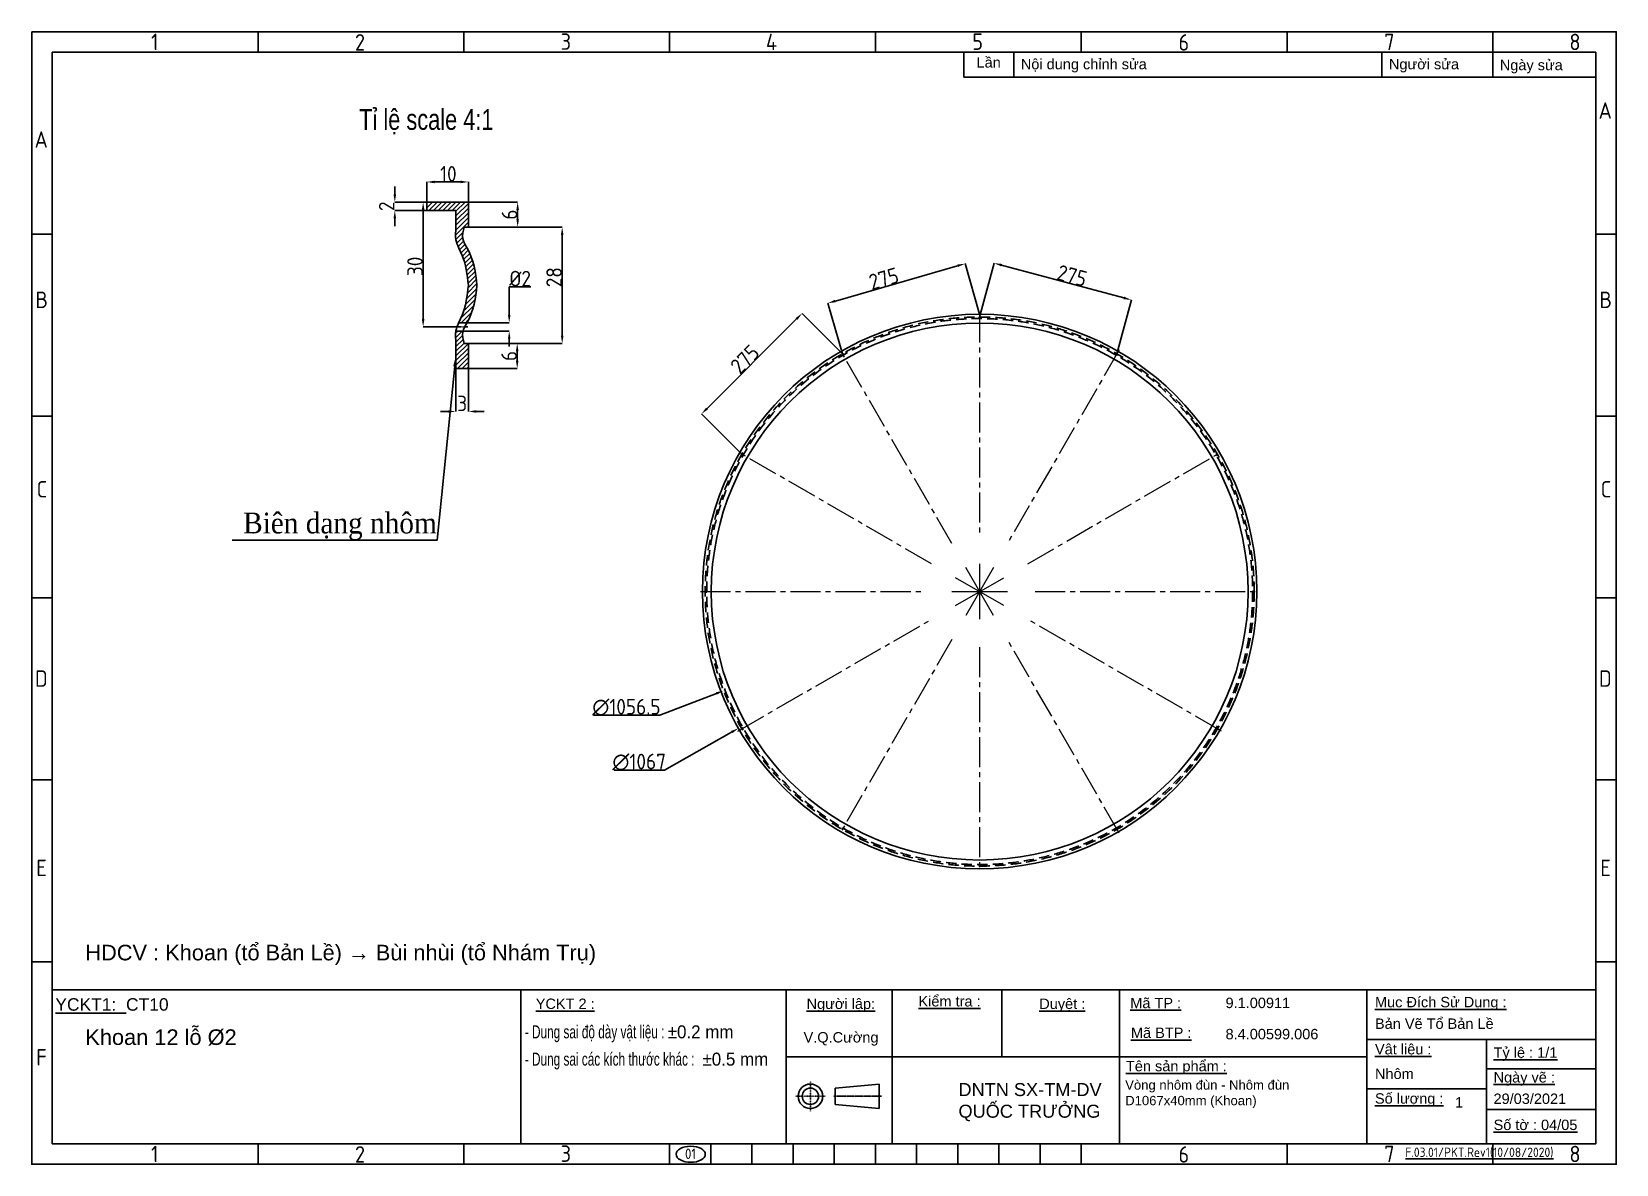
# Model space of a CAD drawing. Header units: millimetres. Extents: x -127318 to -46279, y 54276 to 57025.
# Drawn here: x -62929 to -59880, y 54338 to 56517 of the extents above; entities that cross this region are included whole.
import ezdxf
from ezdxf import colors
from ezdxf.entities.mleader import LeaderData, LeaderLine
from ezdxf.math import Vec2, Vec3

# ---------------------------------------------------------------- set-up
doc = ezdxf.new("R2010")
doc.units = ezdxf.units.MM
doc.header["$PDMODE"] = 2
for name, pattern in [('CENTER', [2, 1.25, -0.25, 0.25, -0.25]), ('CENTER2', [1.125, 0.75, -0.125, 0.125, -0.125]), ('CENTERX2', [4, 2.5, -0.5, 0.5, -0.5]), ('CONTPVMNIL', [0]), ('DASHEDX2', [1.5, 1, -0.5])]:
    doc.linetypes.add(name, pattern=pattern)
doc.layers.get('0').update_dxf_attribs({"linetype": 'CONTPVMNIL'})
doc.layers.get('DEFPOINTS').update_dxf_attribs({"color": 6})
doc.layers.add('0 CENTER', color=1, linetype='CENTERX2', lineweight=9)
for name, color, linetype in [('CENTER', 1, 'CENTERX2'), ('FRAME050', 6, 'Continuous'), ('hatch', 4, 'DASHEDX2'), ('MAIN', 7, 'Continuous')]:
    doc.layers.add(name, color=color, linetype=linetype)
doc.styles.add('ISOCP', font='isocp')
doc.styles.add('SLDTEXTSTYLE1', font='timesi.ttf', dxfattribs={"width": 0.933})
doc.styles.add('SLDTEXTSTYLE3', font='TXT', dxfattribs={"width": 0.65, "bigfont": 'bigfont'})
doc.styles.get("Standard").update_dxf_attribs({"font": 'isocp.shx'})
doc.styles.add('style1', font='arial.ttf', dxfattribs={"width": 0.75})
doc.dimstyles.new('Dim20$0', dxfattribs={"dimtxt": 20, "dimasz": 10, "dimexe": 0, "dimexo": 0, "dimgap": 0.6, "dimtad": 1, "dimtoh": 1, "dimdsep": 46, "dimtxsty": 'ISOCP', "dimcen": 0, "dimclrd": 3, "dimclre": 3, "dimclrt": 7, "dimadec": 3, "dimazin": 2, "dimtp": 0.05, "dimtm": 0.05, "dimtfac": 0.7, "dimtofl": 0, "dimtmove": 0, "dimatfit": 3, "dimfxl": 1, "dimtolj": 1, "dimarcsym": 0})
doc.dimstyles.new('Dim20$3', dxfattribs={"dimtxt": 20, "dimasz": 10, "dimexe": 0, "dimexo": 0, "dimgap": 0.6, "dimtad": 1, "dimtoh": 1, "dimdsep": 46, "dimtxsty": 'ISOCP', "dimcen": 0, "dimclrd": 3, "dimclre": 3, "dimclrt": 7, "dimadec": 3, "dimazin": 2, "dimtp": 0.05, "dimtm": 0.05, "dimtfac": 0.7, "dimtofl": 0, "dimtmove": 0, "dimatfit": 3, "dimfxl": 1, "dimtolj": 1, "dimarcsym": 0})

# ---------------------------------------------------------------- blocks, each defined once
blk = doc.blocks.new('ẢERHAEEH')
at = {"layer": 'FRAME050'}
for p, q in [((-261.36, 213.96), (-261.36, 217.92)), ((-221.76, 213.96), (-221.76, 217.92)), ((-182.16, 213.96), (-182.16, 217.92)), ((-142.56, 213.96), (-142.56, 217.92)), ((-102.96, 213.96), (-102.96, 217.92)), ((-63.36, 213.96), (-63.36, 217.92)), ((-23.76, 213.96), (-23.76, 217.92)), ((-300.96, 178.96), (-304.92, 178.96)), ((0, 178.96), (-3.96, 178.96)), ((-300.96, 143.96), (-304.92, 143.96)), ((0, 143.96), (-3.96, 143.96)), ((-304.92, 108.96), (-300.96, 108.96)), ((-3.96, 108.96), (0, 108.96)), ((-300.96, 73.96), (-304.92, 73.96)), ((0, 73.96), (-3.96, 73.96)), ((-300.96, 38.96), (-304.92, 38.96)), ((0, 38.96), (-3.96, 38.96)), ((-261.36, 0), (-261.36, 3.96)), ((-221.76, 0), (-221.76, 3.96)), ((-182.16, 0), (-182.16, 3.96)), ((-174.24, 0), (-174.24, 3.96)), ((-166.32, 0), (-166.32, 3.96)), ((-158.4, 0), (-158.4, 3.96)), ((-150.48, 0), (-150.48, 3.96)), ((-142.56, 3.96), (-142.56, 0)), ((-134.64, 0), (-134.64, 3.96)), ((-126.72, 0), (-126.72, 3.96)), ((-118.8, 0), (-118.8, 3.96)), ((-110.88, 0), (-110.88, 3.96)), ((-102.96, 0), (-102.96, 3.96)), ((-63.36, 0), (-63.36, 3.96)), ((-23.76, 0), (-23.76, 3.96)), ((-182.16, 0), (-102.96, 0))]:
    blk.add_line(p, q, dxfattribs=at)
at = {"layer": 'MAIN', "color": 7, "linetype": 'Continuous'}
blk.add_lwpolyline([(-300.96, 213.96), (-3.96, 213.96), (-3.96, 3.96), (-300.96, 3.96)], close=True, dxfattribs=at)
at = {"layer": 'FRAME050', "style": 'ISOCP'}
for s, p in [('1', (-281.95, 214.36)), ('2', (-242.72, 214.28)), ('3', (-203.13, 214.42)), ('4', (-163.63, 214.36)), ('5', (-123.93, 214.42)), ('6', (-84.25, 214.28)), ('7', (-44.67, 214.36)), ('8', (-9.03, 214.36)), ('A', (-3.41, 201.17)), ('A', (-304.37, 195.59)), ('B', (-304.21, 164.74)), ('B', (-3.25, 164.74)), ('C', (-303.97, 128.3)), ('C', (-3.01, 128.3)), ('D', (-304.3, 91.87)), ('D', (-3.34, 91.87)), ('E', (-304.05, 55.44)), ('E', (-3.09, 55.44)), ('F', (-304.05, 19.01)), ('1', (-281.95, 0.4)), ('2', (-242.72, 0.32)), ('3', (-203.13, 0.46)), ('6', (-84.25, 0.32)), ('7', (-44.67, 0.4)), ('8', (-9.03, 0.4))]:
    blk.add_text(s, height=3.17, dxfattribs=at).set_placement(p)
blk = doc.blocks.new('*D455')
at = {"color": 3, "lineweight": -2, "ltscale": 30, "transparency": 16777216}
for p, q in [((-62088.8, 55917), (-61995, 55917)), ((-61995, 55902), (-61995, 55884)), ((-62088.8, 55869), (-61995, 55869))]:
    blk.add_line(p, q, dxfattribs=at)
at = {"color": 3, "ltscale": 30, "transparency": 16777216}
for points in [[(-61997.5, 55902), (-61992.5, 55902), (-61995, 55917)], [(-61997.5, 55884), (-61992.5, 55884), (-61995, 55869)]]:
    blk.add_solid(points, dxfattribs=at)
at = {"layer": 'DEFPOINTS', "color": 0, "ltscale": 30, "transparency": 16777216}
for p in [(-62088.8, 55917), (-62088.8, 55869), (-61995, 55869)]:
    blk.add_point(p, dxfattribs=at)
at = {"color": 7, "ltscale": 30, "transparency": 16777216, "insert": (-62010.6, 55893), "char_height": 30, "attachment_point": 5, "rotation": 90, "style": 'ISOCP'}
blk.add_mtext('\\A1;6', dxfattribs=at)
blk = doc.blocks.new('*D454')
at = {"color": 3, "lineweight": -2, "ltscale": 30, "transparency": 16777216}
for p, q in [((-62112.8, 55869), (-62112.8, 55786.2)), ((-62088.8, 55869), (-62088.8, 55786.2)), ((-62127.8, 55786.2), (-62142.8, 55786.2)), ((-62073.8, 55786.2), (-62058.8, 55786.2))]:
    blk.add_line(p, q, dxfattribs=at)
at = {"color": 3, "ltscale": 30, "transparency": 16777216}
for points in [[(-62127.8, 55788.7), (-62127.8, 55783.7), (-62112.8, 55786.2)], [(-62073.8, 55788.7), (-62073.8, 55783.7), (-62088.8, 55786.2)]]:
    blk.add_solid(points, dxfattribs=at)
at = {"layer": 'DEFPOINTS', "color": 0, "ltscale": 30, "transparency": 16777216}
for p in [(-62112.8, 55869), (-62088.8, 55869), (-62088.8, 55786.2)]:
    blk.add_point(p, dxfattribs=at)
at = {"color": 7, "ltscale": 30, "transparency": 16777216, "insert": (-62100.8, 55801.8), "char_height": 30, "attachment_point": 5, "style": 'ISOCP'}
blk.add_mtext('\\A1;3', dxfattribs=at)
blk = doc.blocks.new('*D456')
at = {"color": 3, "lineweight": -2, "ltscale": 30, "transparency": 16777216}
for p, q in [((-62088.8, 56189), (-61994.1, 56189)), ((-61994.1, 56174), (-61994.1, 56156)), ((-62088.8, 56141), (-61994.1, 56141))]:
    blk.add_line(p, q, dxfattribs=at)
at = {"color": 3, "ltscale": 30, "transparency": 16777216}
for points in [[(-61996.6, 56174), (-61991.6, 56174), (-61994.1, 56189)], [(-61996.6, 56156), (-61991.6, 56156), (-61994.1, 56141)]]:
    blk.add_solid(points, dxfattribs=at)
at = {"layer": 'DEFPOINTS', "color": 0, "ltscale": 30, "transparency": 16777216}
for p in [(-62088.8, 56189), (-62088.8, 56141), (-61994.1, 56141)]:
    blk.add_point(p, dxfattribs=at)
at = {"color": 7, "ltscale": 30, "transparency": 16777216, "insert": (-62009.7, 56165), "char_height": 30, "attachment_point": 5, "rotation": 90, "style": 'ISOCP'}
blk.add_mtext('\\A1;6', dxfattribs=at)
blk = doc.blocks.new('*D459')
at = {"color": 3, "lineweight": -2, "ltscale": 30, "transparency": 16777216}
for p, q in [((-61711.3, 55096.1), (-61582.3, 55169.3)), ((-61808.3, 55096.1), (-61711.3, 55096.1))]:
    blk.add_line(p, q, dxfattribs=at)
at = {"color": 3, "ltscale": 30, "transparency": 16777216}
blk.add_solid([(-61583.5, 55171.4), (-61581.1, 55167.1), (-61569.2, 55176.7)], dxfattribs=at)
at = {"layer": 'DEFPOINTS', "color": 0, "ltscale": 30, "transparency": 16777216}
for p in [(-60640.9, 55702.7), (-61569.2, 55176.7)]:
    blk.add_point(p, dxfattribs=at)
at = {"color": 7, "ltscale": 30, "transparency": 16777216, "insert": (-61760.3, 55111.7), "char_height": 30, "attachment_point": 5, "style": 'ISOCP'}
blk.add_mtext('\\A1;∅1067', dxfattribs=at)
blk = doc.blocks.new('*D461')
at = {"color": 3, "lineweight": -2, "ltscale": 30, "transparency": 16777216}
for p, q in [((-61105.1, 55967.9), (-61077.3, 56071.6)), ((-61062.8, 56067.7), (-60827.7, 56004.7)), ((-60841, 55897.2), (-60813.2, 56000.8))]:
    blk.add_line(p, q, dxfattribs=at)
at = {"color": 3, "ltscale": 30, "transparency": 16777216}
for points in [[(-61062.2, 56070.1), (-61063.5, 56065.3), (-61077.3, 56071.6)], [(-60827, 56007.1), (-60828.3, 56002.3), (-60813.2, 56000.8)]]:
    blk.add_solid(points, dxfattribs=at)
at = {"layer": 'DEFPOINTS', "color": 0, "ltscale": 30, "transparency": 16777216}
for p in [(-60813.2, 56000.8), (-61105.1, 55967.9), (-60841, 55897.2)]:
    blk.add_point(p, dxfattribs=at)
at = {"color": 7, "ltscale": 30, "transparency": 16777216, "insert": (-60927.3, 56047.5), "char_height": 30, "attachment_point": 5, "rotation": 345, "style": 'ISOCP'}
blk.add_mtext('\\A1;275', dxfattribs=at)
blk = doc.blocks.new('*D453')
at = {"color": 3, "lineweight": -2, "ltscale": 30, "transparency": 16777216}
for p, q in [((-61457.5, 55964.2), (-61629.6, 55792.1)), ((-61369.2, 55897.2), (-61446.9, 55974.8)), ((-61562.6, 55703.8), (-61640.2, 55781.5))]:
    blk.add_line(p, q, dxfattribs=at)
at = {"color": 3, "ltscale": 30, "transparency": 16777216}
for points in [[(-61459.2, 55966), (-61455.7, 55962.4), (-61446.9, 55974.8)], [(-61631.4, 55793.8), (-61627.8, 55790.3), (-61640.2, 55781.5)]]:
    blk.add_solid(points, dxfattribs=at)
at = {"layer": 'DEFPOINTS', "color": 0, "ltscale": 30, "transparency": 16777216}
for p in [(-61369.2, 55897.2), (-61640.2, 55781.5), (-61562.6, 55703.8)]:
    blk.add_point(p, dxfattribs=at)
at = {"color": 7, "ltscale": 30, "transparency": 16777216, "insert": (-61556.9, 55886.8), "char_height": 30, "attachment_point": 5, "rotation": 45, "style": 'ISOCP'}
blk.add_mtext('\\A1;275', dxfattribs=at)
blk = doc.blocks.new('*D452')
at = {"color": 3, "lineweight": -2, "ltscale": 30, "transparency": 16777216}
for p, q in [((-61147.5, 56066.5), (-61382.8, 55998.7)), ((-61105.1, 55973.2), (-61133.1, 56070.6)), ((-61369.2, 55897.2), (-61397.3, 55994.6))]:
    blk.add_line(p, q, dxfattribs=at)
at = {"color": 3, "ltscale": 30, "transparency": 16777216}
for points in [[(-61148.2, 56068.9), (-61146.9, 56064.1), (-61133.1, 56070.6)], [(-61383.5, 56001.1), (-61382.1, 55996.3), (-61397.3, 55994.6)]]:
    blk.add_solid(points, dxfattribs=at)
at = {"layer": 'DEFPOINTS', "color": 0, "ltscale": 30, "transparency": 16777216}
for p in [(-61397.3, 55994.6), (-61105.1, 55973.2), (-61369.2, 55897.2)]:
    blk.add_point(p, dxfattribs=at)
at = {"color": 7, "ltscale": 30, "transparency": 16777216, "insert": (-61289.6, 56041.8), "char_height": 30, "attachment_point": 5, "rotation": 16.0572, "style": 'ISOCP'}
blk.add_mtext('\\A1;275', dxfattribs=at)
blk = doc.blocks.new('*D457')
at = {"color": 3, "lineweight": -2, "ltscale": 30, "transparency": 16777216}
for p, q in [((-62168.8, 56189), (-62168.8, 56227.8)), ((-62153.8, 56227.8), (-62103.8, 56227.8)), ((-62088.8, 56189), (-62088.8, 56227.8))]:
    blk.add_line(p, q, dxfattribs=at)
at = {"color": 3, "ltscale": 30, "transparency": 16777216}
for points in [[(-62153.8, 56230.3), (-62153.8, 56225.3), (-62168.8, 56227.8)], [(-62103.8, 56230.3), (-62103.8, 56225.3), (-62088.8, 56227.8)]]:
    blk.add_solid(points, dxfattribs=at)
at = {"layer": 'DEFPOINTS', "color": 0, "ltscale": 30, "transparency": 16777216}
for p in [(-62088.8, 56227.8), (-62168.8, 56189), (-62088.8, 56189)]:
    blk.add_point(p, dxfattribs=at)
at = {"color": 7, "ltscale": 30, "transparency": 16777216, "insert": (-62127.5, 56243.4), "char_height": 30, "attachment_point": 5, "style": 'ISOCP'}
blk.add_mtext('\\A1;10', dxfattribs=at)
blk = doc.blocks.new('*D458')
at = {"color": 3, "lineweight": -2, "ltscale": 30, "transparency": 16777216}
for p, q in [((-62230.5, 56204), (-62230.5, 56219)), ((-62168.8, 56189), (-62230.5, 56189)), ((-62168.8, 56173), (-62230.5, 56173)), ((-62230.5, 56158), (-62230.5, 56143))]:
    blk.add_line(p, q, dxfattribs=at)
at = {"color": 3, "ltscale": 30, "transparency": 16777216}
for points in [[(-62233, 56204), (-62228, 56204), (-62230.5, 56189)], [(-62233, 56158), (-62228, 56158), (-62230.5, 56173)]]:
    blk.add_solid(points, dxfattribs=at)
at = {"layer": 'DEFPOINTS', "color": 0, "ltscale": 30, "transparency": 16777216}
for p in [(-62230.5, 56173), (-62168.8, 56189), (-62168.8, 56173)]:
    blk.add_point(p, dxfattribs=at)
at = {"color": 7, "ltscale": 30, "transparency": 16777216, "insert": (-62246.1, 56181), "char_height": 30, "attachment_point": 5, "rotation": 90, "style": 'ISOCP'}
blk.add_mtext('\\A1;2', dxfattribs=at)
blk = doc.blocks.new('*D467')
at = {"color": 3, "lineweight": -2, "ltscale": 30, "transparency": 16777216}
for p, q in [((-62010.3, 55972), (-62010.3, 56026.2)), ((-62010.3, 56026.2), (-61968.9, 56026.2)), ((-62091.5, 55957), (-62010.3, 55957)), ((-62099.1, 55941), (-62010.3, 55941)), ((-62010.3, 55926), (-62010.3, 55911))]:
    blk.add_line(p, q, dxfattribs=at)
at = {"color": 3, "ltscale": 30, "transparency": 16777216}
for points in [[(-62012.8, 55972), (-62007.8, 55972), (-62010.3, 55957)], [(-62012.8, 55926), (-62007.8, 55926), (-62010.3, 55941)]]:
    blk.add_solid(points, dxfattribs=at)
at = {"layer": 'DEFPOINTS', "color": 0, "ltscale": 30, "transparency": 16777216}
for p in [(-62091.5, 55957, 0), (-62099.1, 55941, 0), (-62010.3, 55941)]:
    blk.add_point(p, dxfattribs=at)
at = {"color": 7, "ltscale": 30, "transparency": 16777216, "insert": (-61989.3, 56041.8), "char_height": 30, "attachment_point": 5, "style": 'ISOCP'}
blk.add_mtext('\\A1;%%C2', dxfattribs=at)
blk = doc.blocks.new('*D468')
at = {"color": 3, "lineweight": -2, "ltscale": 30, "transparency": 16777216}
for p, q in [((-62088.8, 56141), (-61908.4, 56141)), ((-61908.4, 56126), (-61908.4, 55932)), ((-62088.8, 55917), (-61908.4, 55917))]:
    blk.add_line(p, q, dxfattribs=at)
at = {"color": 3, "ltscale": 30, "transparency": 16777216}
for points in [[(-61910.9, 56126), (-61905.9, 56126), (-61908.4, 56141)], [(-61910.9, 55932), (-61905.9, 55932), (-61908.4, 55917)]]:
    blk.add_solid(points, dxfattribs=at)
at = {"layer": 'DEFPOINTS', "color": 0, "ltscale": 30, "transparency": 16777216}
for p in [(-62088.8, 56141, 0), (-62088.8, 55917, 0), (-61908.4, 55917)]:
    blk.add_point(p, dxfattribs=at)
at = {"color": 7, "ltscale": 30, "transparency": 16777216, "insert": (-61924, 56044.5), "char_height": 30, "attachment_point": 5, "rotation": 90, "style": 'ISOCP'}
blk.add_mtext('\\A1;28', dxfattribs=at)
blk = doc.blocks.new('*D460')
at = {"color": 3, "lineweight": -2, "ltscale": 30, "transparency": 16777216}
for p, q in [((-61720.2, 55201.6), (-61611.7, 55243.6)), ((-61848.4, 55201.6), (-61720.2, 55201.6))]:
    blk.add_line(p, q, dxfattribs=at)
at = {"color": 3, "ltscale": 30, "transparency": 16777216}
blk.add_solid([(-61612.6, 55245.9), (-61610.8, 55241.3), (-61597.7, 55249)], dxfattribs=at)
at = {"layer": 'DEFPOINTS', "color": 0, "ltscale": 30, "transparency": 16777216}
for p in [(-60612.4, 55630.4), (-61597.7, 55249)]:
    blk.add_point(p, dxfattribs=at)
at = {"color": 7, "ltscale": 30, "transparency": 16777216, "insert": (-61784.8, 55217.2), "char_height": 30, "attachment_point": 5, "style": 'ISOCP'}
blk.add_mtext('\\A1;∅1056.5', dxfattribs=at)
blk = doc.blocks.new('*D518')
at = {"color": 3, "lineweight": -2, "ltscale": 30, "transparency": 16777216}
for p, q in [((-62167.1, 56189), (-62176, 56189)), ((-62176, 55964), (-62176, 56174)), ((-62109.3, 55949), (-62176, 55949))]:
    blk.add_line(p, q, dxfattribs=at)
at = {"color": 3, "ltscale": 30, "transparency": 16777216}
for points in [[(-62178.5, 56174), (-62173.5, 56174), (-62176, 56189)], [(-62178.5, 55964), (-62173.5, 55964), (-62176, 55949)]]:
    blk.add_solid(points, dxfattribs=at)
at = {"layer": 'DEFPOINTS', "color": 0, "ltscale": 30, "transparency": 16777216}
for p in [(-62176, 56189), (-62167.1, 56189, 0), (-62109.3, 55949, 0)]:
    blk.add_point(p, dxfattribs=at)
at = {"color": 7, "ltscale": 30, "transparency": 16777216, "insert": (-62191.6, 56065.4), "char_height": 30, "attachment_point": 5, "rotation": 90, "style": 'ISOCP'}
blk.add_mtext('\\A1;30', dxfattribs=at)
blk = doc.blocks.new('*U708')
at = {"layer": '0 CENTER', "color": 0, "linetype": 'CENTER2', "ltscale": 77, "transparency": 16777216}
for p, q in [((0, 106.7), (0, 537)), ((-537, 0), (-106.7, 0)), ((106.7, 0), (537, 0)), ((0, -537), (0, -106.7))]:
    blk.add_line(p, q, dxfattribs=at)
at = {"layer": '0 CENTER', "color": 0, "linetype": 'Continuous', "ltscale": 77, "transparency": 16777216}
for p, q in [((0, -53.35), (0, 53.35)), ((-53.35, 0), (53.35, 0))]:
    blk.add_line(p, q, dxfattribs=at)
blk = doc.blocks.new('*U709')
at = {"layer": '0 CENTER', "color": 0, "linetype": 'CENTER2', "ltscale": 77, "transparency": 16777216}
for p, q in [((0, 106.7), (0, 537)), ((-537, 0), (-106.7, 0)), ((106.7, 0), (537, 0)), ((0, -537), (0, -106.7))]:
    blk.add_line(p, q, dxfattribs=at)
at = {"layer": '0 CENTER', "color": 0, "linetype": 'Continuous', "ltscale": 77, "transparency": 16777216}
for p, q in [((0, -53.35), (0, 53.35)), ((-53.35, 0), (53.35, 0))]:
    blk.add_line(p, q, dxfattribs=at)
blk = doc.blocks.new('*U710')
at = {"layer": '0 CENTER', "color": 0, "linetype": 'CENTER2', "ltscale": 77, "transparency": 16777216}
for p, q in [((0, 106.7), (0, 537)), ((-537, 0), (-106.7, 0)), ((106.7, 0), (537, 0)), ((0, -537), (0, -106.7))]:
    blk.add_line(p, q, dxfattribs=at)
at = {"layer": '0 CENTER', "color": 0, "linetype": 'Continuous', "ltscale": 77, "transparency": 16777216}
for p, q in [((0, -53.35), (0, 53.35)), ((-53.35, 0), (53.35, 0))]:
    blk.add_line(p, q, dxfattribs=at)
blk = doc.blocks.new('*U711')
at = {"layer": 'hatch', "ltscale": 20}
for p, q in [((-1, 1.5), (-1, -1.5)), ((1, 1.5), (1, -1.5))]:
    blk.add_line(p, q, dxfattribs=at)
blk = doc.blocks.new('*U712')
at = {"color": 0, "linetype": 'ByBlock', "lineweight": -2, "transparency": 16777216}
blk.add_blockref('*U711', (-62679.6, 58720.1, 0), dxfattribs=at)
for p, rotation in [((-62943, 58649.5, 0), 29.99999999999998), ((-62416.2, 58649.5, 0), 330), ((-63135.8, 58456.7, 0), 60), ((-62223.4, 58456.7, 0), 300), ((-63206.3, 58193.4, 0), 89.99999999999996), ((-62152.8, 58193.4, 0), 269.9999999999999), ((-63135.8, 57930, 0), 120), ((-62223.4, 57930, 0), 240), ((-62943, 57737.2, 0), 150), ((-62416.2, 57737.2, 0), 210), ((-62679.6, 57666.6, 0), 180)]:
    blk.add_blockref('*U711', p, dxfattribs=dict(at, rotation=rotation))

msp = doc.modelspace()

# ---------------------------------------------------------------- linework, layer by layer
at = {"ltscale": 30}
for p, q in [((-62088.829, 56188.953, 0), (-62168.829, 56188.953, 0)), ((-62168.829, 56188.953, 0), (-62168.829, 56172.953, 0)), ((-62168.829, 56172.953, 0), (-62112.829, 56172.953, 0)), ((-62112.829, 56172.953, 0), (-62112.829, 56140.953, 0)), ((-62088.829, 56188.953, 0), (-62088.829, 56140.953, 0)), ((-62088.829, 56140.953, 0), (-62096.829, 56140.953, 0)), ((-62091.496, 55956.953, 0), (-62107.492, 55956.953, 0)), ((-62099.089, 55940.953, 0), (-62112.95, 55940.953, 0)), ((-62112.829, 55868.953, 0), (-62112.829, 55916.953, 0)), ((-62088.829, 55916.953, 0), (-62096.829, 55916.953, 0)), ((-62088.829, 55868.953, 0), (-62088.829, 55916.953, 0)), ((-62088.829, 55868.953, 0), (-62112.829, 55868.953, 0))]:
    msp.add_line(p, q, dxfattribs=at)
at = {"linetype": 'Continuous', "ltscale": 30}
for p, q in [((-62168.829, 56187.186, 0), (-62167.062, 56188.953, 0)), ((-62168.829, 56178.206, 0), (-62158.082, 56188.953, 0)), ((-62165.102, 56172.953, 0), (-62149.102, 56188.953, 0)), ((-62156.121, 56172.953, 0), (-62140.121, 56188.953, 0)), ((-62147.141, 56172.953, 0), (-62131.141, 56188.953, 0)), ((-62138.161, 56172.953, 0), (-62122.161, 56188.953, 0)), ((-62129.181, 56172.953, 0), (-62113.181, 56188.953, 0)), ((-62120.2, 56172.953, 0), (-62104.2, 56188.953, 0)), ((-62112.829, 56171.344, 0), (-62095.22, 56188.953, 0)), ((-62112.829, 56162.364, 0), (-62088.829, 56186.364, 0)), ((-62112.829, 56153.384, 0), (-62088.829, 56177.384, 0)), ((-62112.829, 56144.403, 0), (-62088.829, 56168.403, 0)), ((-62113.707, 56125.564, 0), (-62088.829, 56150.443, 0)), ((-62113.351, 56134.901, 0), (-62088.829, 56159.423, 0)), ((-62089.338, 56140.953, 0), (-62088.829, 56141.463, 0)), ((-62113.007, 56117.284, 0), (-62099.156, 56131.136, 0)), ((-62111.185, 56110.126, 0), (-62099.848, 56121.463, 0)), ((-62108.685, 56103.646, 0), (-62098.19, 56114.14, 0)), ((-62105.879, 56097.471, 0), (-62095.369, 56107.981, 0)), ((-62103.028, 56091.342, 0), (-62092.18, 56102.19, 0)), ((-62100.367, 56085.023, 0), (-62089.068, 56096.321, 0)), ((-62098.023, 56078.387, 0), (-62086.197, 56090.213, 0)), ((-62095.991, 56071.439, 0), (-62083.574, 56083.855, 0)), ((-62094.251, 56064.198, 0), (-62081.21, 56077.239, 0)), ((-62092.773, 56056.696, 0), (-62079.113, 56070.356, 0)), ((-62091.514, 56048.974, 0), (-62077.294, 56063.195, 0)), ((-62090.423, 56041.086, 0), (-62075.764, 56055.745, 0)), ((-62089.436, 56033.092, 0), (-62074.536, 56047.992, 0)), ((-62092.434, 56003.154, 0), (-62073.283, 56022.304, 0)), ((-62092.434, 56003.154, 0), (-62073.283, 56022.304, 0)), ((-62090.831, 56013.737, 0), (-62073.049, 56031.518, 0)), ((-62089.531, 56024.017, 0), (-62073.625, 56039.923, 0)), ((-62103.825, 55964.821, 0), (-62078.382, 55990.265, 0)), ((-62103.825, 55964.821, 0), (-62078.382, 55990.265, 0)), ((-62097.982, 55979.645, 0), (-62075.831, 56001.796, 0)), ((-62097.982, 55979.645, 0), (-62075.831, 56001.796, 0)), ((-62094.637, 55991.97, 0), (-62074.218, 56012.389, 0)), ((-62094.637, 55991.97, 0), (-62074.218, 56012.389, 0)), ((-62102.714, 55956.953, 0), (-62082.37, 55977.296, 0)), ((-62102.714, 55956.953, 0), (-62082.37, 55977.296, 0)), ((-62093.733, 55956.953, 0), (-62089.035, 55961.651, 0)), ((-62093.733, 55956.953, 0), (-62089.035, 55961.651, 0)), ((-62113.648, 55928.058, 0), (-62100.753, 55940.953, 0)), ((-62113.452, 55937.234, 0), (-62109.733, 55940.953, 0)), ((-62113.073, 55919.653, 0), (-62099.89, 55932.836, 0)), ((-62112.829, 55910.917, 0), (-62098.796, 55924.949, 0)), ((-62110.82, 55948.846, 0), (-62110.714, 55948.953, 0)), ((-62110.82, 55948.846, 0), (-62110.714, 55948.953, 0)), ((-62112.829, 55901.936, 0), (-62097.034, 55917.731, 0)), ((-62112.829, 55892.956, 0), (-62088.832, 55916.953, 0)), ((-62112.829, 55883.976, 0), (-62088.829, 55907.976, 0)), ((-62112.829, 55874.996, 0), (-62088.829, 55898.996, 0)), ((-62109.891, 55868.953, 0), (-62088.829, 55890.015, 0)), ((-62100.911, 55868.953, 0), (-62088.829, 55881.035, 0)), ((-62091.931, 55868.953, 0), (-62088.829, 55872.055, 0))]:
    msp.add_line(p, q, dxfattribs=at)
for p, q in [((-61477.267, 54673.232), (-62889.619, 54673.232)), ((-61987.742, 54673.232), (-61987.742, 54377.303)), ((-61062.215, 54673.232), (-61062.215, 54544.206)), ((-60360.33, 54577.707), (-60360.33, 54673.232)), ((-61273.313, 54552.41), (-61273.313, 54377.303)), ((-61477.267, 54544.206), (-60835.706, 54544.206)), ((-60129.928, 54521.435), (-59919.619, 54521.435)), ((-60129.928, 54443.006), (-59919.619, 54443.006))]:
    msp.add_line(p, q)
at = {"ltscale": 3}
msp.add_line((-60835.706, 54544.206), (-60360.33, 54544.206), dxfattribs=at)
at = {"linetype": 'ByBlock'}
msp.add_line((-60129.928, 54482.903), (-60129.928, 54377.303), dxfattribs=at)
at = {"ltscale": 30}
for radius in [533.5, 516.5]:
    msp.add_circle((-61105.085, 55439.688, 0), radius, dxfattribs=at)
at = {"color": 1}
msp.add_ellipse((-61661.091, 54357.044), major_axis=(-28.105, 0), ratio=0.55171628, dxfattribs=at)
at = {"ltscale": 30}
for points, knots in [([(-62112.829, 56140.953, 0), (-62113.595, 56132.582, 0), (-62115.302, 56113.942, 0), (-62094.909, 56079.506, 0), (-62091.332, 56049.18, 0), (-62088.946, 56028.953, 0)], [0, 0, 0, 0, 24.65383112, 54.90205931, 115.48877027, 115.48877027, 115.48877027, 115.48877027]), ([(-62096.829, 56140.953, 0), (-62098.802, 56133.462, 0), (-62102.599, 56119.05, 0), (-62080.575, 56084.929, 0), (-62073.782, 56053.498, 0), (-62072.946, 56028.953, 0)], [0, 0, 0, 0, 2.76579234, 5.32139725, 14.50786212, 14.50786212, 14.50786212, 14.50786212]), ([(-62112.829, 55916.953, 0), (-62113.595, 55925.323, 0), (-62115.302, 55943.964, 0), (-62094.909, 55978.399, 0), (-62091.332, 56008.725, 0), (-62088.946, 56028.953, 0)], [0, 0, 0, 0, 24.65383112, 54.90205931, 115.48877027, 115.48877027, 115.48877027, 115.48877027]), ([(-62096.829, 55916.953, 0), (-62098.802, 55924.443, 0), (-62102.599, 55938.855, 0), (-62080.575, 55972.976, 0), (-62073.782, 56004.407, 0), (-62072.946, 56028.953, 0)], [0, 0, 0, 0, 2.76579234, 5.32139725, 14.50786212, 14.50786212, 14.50786212, 14.50786212])]:
    msp.add_open_spline(points, degree=3, knots=knots, dxfattribs=at)
at = {"layer": 'CENTER', "ltscale": 3}
msp.add_line((-62089.872, 55948.953, 0), (-62116.783, 55948.953, 0), dxfattribs=at)
at = {"layer": 'CENTER', "color": 1, "linetype": 'CENTER', "ltscale": 0.05}
for p, q in [((-61430.759, 54497.093), (-61430.759, 54440.049)), ((-61402.237, 54468.571), (-61459.282, 54468.571))]:
    msp.add_line(p, q, dxfattribs=at)
at = {"layer": 'CENTER'}
msp.add_line((-61294.022, 54468.571), (-61386.454, 54468.571), dxfattribs=at)
at = {"layer": 'DEFPOINTS', "ltscale": 30}
msp.add_lwpolyline([(-62929.219, 56516.903), (-59880.019, 56516.903), (-59880.019, 54337.703), (-62929.219, 54337.703)], close=True, dxfattribs=at)
at = {"layer": 'hatch', "ltscale": 20}
for radius in [528.25, 525.25]:
    msp.add_circle((-61105.085, 55439.688, 0), radius, dxfattribs=at)
at = {"layer": 'MAIN'}
for p, q in [((-61135.239, 56429.303), (-61135.239, 56477.303)), ((-61039.239, 56429.303), (-61039.239, 56477.303)), ((-60330.962, 56429.303), (-60330.962, 56477.303)), ((-60117.619, 56429.303), (-60117.619, 56477.303)), ((-61135.239, 56429.303), (-59919.619, 56429.303)), ((-61477.267, 54673.232), (-59919.619, 54673.232)), ((-61477.267, 54544.206), (-61477.267, 54673.232)), ((-61273.313, 54552.41), (-61273.313, 54673.232)), ((-60835.706, 54577.707), (-60835.706, 54673.232)), ((-60835.706, 54482.903), (-60835.706, 54577.707)), ((-60360.33, 54577.707), (-59919.619, 54577.707)), ((-60360.33, 54482.903), (-60360.33, 54577.707)), ((-60129.928, 54482.903), (-60129.928, 54577.707)), ((-61477.267, 54377.303), (-61477.267, 54544.206)), ((-61382.811, 54484.253), (-61298.532, 54492.093)), ((-61298.532, 54492.093), (-61298.532, 54445.049)), ((-61382.811, 54484.253), (-61382.811, 54452.889)), ((-60835.706, 54377.303), (-60835.706, 54482.903)), ((-60360.33, 54482.903), (-60129.928, 54482.903)), ((-60360.33, 54377.303), (-60360.33, 54482.903)), ((-60118.422, 54482.903), (-60118.002, 54482.903)), ((-61298.532, 54445.049), (-61382.811, 54452.889))]:
    msp.add_line(p, q, dxfattribs=at)
for radius in [23.522, 15.682]:
    msp.add_circle((-61430.759, 54468.571), radius, dxfattribs=at)

# ---------------------------------------------------------------- block references
at = {"xscale": 10, "yscale": 10, "zscale": 10}
msp.add_blockref('ẢERHAEEH', (-59880.019, 54337.703), dxfattribs=at)
msp.add_blockref('*U712', (1574.512, -2753.672))
at = {"layer": '0 CENTER', "linetype": 'CENTER2', "ltscale": 77}
for name, rotation in [('*U708', 150.0000000000001), ('*U710', 29.99999999999998), ('*U709', 270.0000000000001)]:
    msp.add_blockref(name, (-61105.085, 55439.688, 0), dxfattribs=dict(at, rotation=rotation))

# ---------------------------------------------------------------- texts
at = {"attachment_point": 1}
for s, insert, char_height, width in [('{\\fArial|b0|i0|c0|p34;Lần}', (-61111.072, 56467.836), 20, 24.50884), ('{\\fArial|b0|i0|c0|p34;\\LYCKT1:\\l  CT10}', (-62883.715, 54657.272), 24, 413.48228), ('{\\fArial|b0|i0|c0|p34;29/03/2021}', (-60116.319, 54473.85), 20, 11.98235), ('{\\LF.03.01/PKT.Rev1(10/08/2020)}', (-60285.942, 54369.846), 18, 28.97216)]:
    msp.add_mtext(s, dxfattribs=dict(at, insert=insert, char_height=char_height, width=width))
at = {"color": 0, "attachment_point": 1, "style": 'SLDTEXTSTYLE3'}
for s, insert, char_height, width in [('{\\fArial|b0|i0|c0|p34;\\W1;\\C256;Nội dung chỉnh sửa}', (-61025.84, 56464.53), 20, 366.50686), ('{\\fArial|b0|i0|c0|p34;\\W1;\\C256;Người sửa}', (-60317.564, 56464.53), 20, 366.50686), ('{\\fArial|b0|i0|c0|p34;\\W1;\\C256;Ngày sửa}', (-60104.22, 56462.796), 20, 366.50686), ('{\\fArial|b0|i0|c0|p34;\\W1;\\L\\C256;YCKT 2 :}', (-61959.278, 54656.561), 20, 138.94161), ('{\\fArial|b0|i0|c0|p34;\\W1;\\L\\C256;Người lập:}', (-61438.101, 54656.561), 20, 138.94161), ('{\\fArial|b0|i0|c0|p34;\\W1;\\L\\C256;Kiểm tra :}', (-61222.845, 54661.404), 20, 138.94161), ('{\\fArial|b0|i0|c0|p34;\\W1;\\L\\C256;Duyệt :}', (-60990.372, 54656.561), 20, 138.94161), ('{\\fArial|b0|i0|c0|p34;\\W1;\\L\\C256;Mã TP :}', (-60815.232, 54657.992), 20, 138.94161), ('{\\fArial|b0|i0|c0|p34;\\W1;\\C256;9.1.00911}', (-60631.944, 54658.284), 20, 138.94161), ('{\\fArial|b0|i0|c0|p34;\\W1;\\L\\C256;Mục Đích Sử Dụng :}', (-60344.391, 54659.812), 20, 265.20084), ('{\\fArial|b0|i0|c0|p34;\\W1;\\C256;Bản Vẽ Tổ Bản Lề }', (-60344.391, 54618.279), 20, 265.20084), ('{\\fArial|b0|i0|c0|p34; - Dung sai độ dày vật liệu : \\W0.933;%%P0.2 mm}', (-61986.648, 54605.083), 25, 805.87067), ('{\\fArial|b0|i0|c0|p34;\\W1;\\C256;V.Q.Cường}', (-61443.896, 54592.047), 20, 138.94161), ('{\\fArial|b0|i0|c0|p34;\\W1;\\L\\C256;Mã BTP :}', (-60813.948, 54600.737), 20, 138.94161), ('{\\fArial|b0|i0|c0|p34;\\W1;\\C256;8.4.00599.006}', (-60631.944, 54598.221), 20, 138.94161), ('{\\fArial|b0|i0|c0|p34; - Dung sai các kích thước khác : \\W0.933; %%P0.5 mm}', (-61986.648, 54552.549), 25, 805.87067), ('{\\fArial|b0|i0|c0|p34;\\W1;\\L\\C256;Vật liệu :}', (-60344.391, 54569.186), 20, 138.94161), ('{\\fArial|b0|i0|c0|p34;\\W1;\\L\\C256;Tỷ lệ : 1/1}', (-60116.147, 54562.665), 20, 138.94161), ('{\\fArial|b0|i0|c0|p34;\\W1;\\L\\C256;Tên sản phẩm :}', (-60823.6, 54536.677), 20, 203.56136), ('{\\fArial|b0|i0|c0|p34;\\W1;\\C256;Nhôm}', (-60344.391, 54521.784), 20, 138.94161), ('{\\fArial|b0|i0|c0|p34;\\W1;\\C256;DNTN SX-TM-DV QUỐC TRƯỞNG}', (-61145.85, 54494.012), 25, 372.53153), ('{\\fArial|b0|i0|c0|p34;\\W1;\\C256;Vòng nhôm đùn - Nhôm đùn D1067x40mm (Khoan)}', (-60825.009, 54499.36, 0), 18, 470.24359), ('{\\fArial|b0|i0|c0|p34;\\W1;\\L\\C256;Ngày vẽ :}', (-60116.147, 54515.087), 20, 138.94161), ('{\\fArial|b0|i0|c0|p34;\\W1;\\L\\C256;Số lượng :}', (-60344.391, 54474.382), 20, 138.94161), ('{\\fArial|b0|i0|c0|p34;\\W1;\\C256;1}', (-60190.244, 54466.976), 20, 138.94161), ('{\\fArial|b0|i0|c0|p34;\\W1;\\L\\C256;Số tờ : 04/05}', (-60116.147, 54423.618), 20, 181.78347)]:
    msp.add_mtext(s, dxfattribs=dict(at, insert=insert, char_height=char_height, width=width))
at = {"ltscale": 30, "attachment_point": 1, "style": 'style1'}
for s, insert, char_height, width in [('Tỉ lệ scale 4:1', (-62299.048, 56368.058, 0), 40, 420.04539), ('{\\W1;HDCV : Khoan (tổ Bản Lề) → Bùi nhùi (tổ Nhám Trụ)}', (-62825.996, 54760.113, 0), 30, 1092.68288), ('{\\W1;Khoan 12 lỗ %%C2}', (-62825.996, 54597.344, 0), 30, 1092.68288)]:
    msp.add_mtext(s, dxfattribs=dict(at, insert=insert, char_height=char_height, width=width))
at = {"color": 7, "insert": (-61672.053, 54367.985), "char_height": 20, "width": 24.50884, "attachment_point": 1}
msp.add_mtext('01', dxfattribs=at)

# ---------------------------------------------------------------- dimensions: what is measured, and where the dimension line sits
at = {"ltscale": 30}
for base, p1, p2, picture, middle in [((-62088.829, 56227.773, 0), (-62168.829, 56188.953, 0), (-62088.829, 56188.953, 0), '*D457', (-62127.462, 56227.773, 0)), ((-62088.829, 55786.203, 0), (-62112.829, 55868.953, 0), (-62088.829, 55868.953, 0), '*D454', (-62100.829, 55786.203, 0))]:
    dim = msp.add_linear_dim(base=base, p1=p1, p2=p2, dimstyle='Dim20$0', override={"dimtxt": 30, "dimasz": 15, "dimlfac": 0.125}, dxfattribs=at)
    dim.commit()
    dim.dimension.update_dxf_attribs({"geometry": picture, "text_midpoint": middle, "dimtype": 160})
for base, p1, p2, picture, middle in [((-62230.534, 56172.953, 0), (-62168.829, 56188.953, 0), (-62168.829, 56172.953, 0), '*D458', (-62230.534, 56180.953, 0)), ((-62176.002, 56188.953, 0), (-62109.335, 55948.953, 0), (-62167.062, 56188.953, 0), '*D518', (-62176.002, 56065.41, 0)), ((-61994.142, 56140.953, 0), (-62088.829, 56188.953, 0), (-62088.829, 56140.953, 0), '*D456', (-61994.142, 56164.953, 0)), ((-61908.375, 55916.953, 0), (-62088.829, 56140.953, 0), (-62088.829, 55916.953, 0), '*D468', (-61908.375, 56044.54, 0)), ((-61994.957, 55868.953, 0), (-62088.829, 55916.953, 0), (-62088.829, 55868.953, 0), '*D455', (-61994.957, 55892.953, 0))]:
    dim = msp.add_linear_dim(base=base, p1=p1, p2=p2, angle=90, dimstyle='Dim20$0', override={"dimtxt": 30, "dimasz": 15, "dimlfac": 0.125}, dxfattribs=at)
    dim.commit()
    dim.dimension.update_dxf_attribs({"geometry": picture, "text_midpoint": middle, "dimtype": 160})
for base, p1, p2, angle, text, override, picture, middle, dimtype in [((-60813.194, 56000.791, 0), (-61105.085, 55967.938, 0), (-60840.96, 55897.166, 0), 345, '275', {"dimtxt": 30, "dimasz": 15, "dimtoh": 1}, '*D461', (-60931.301, 56032.438, 0), 161), ((-62010.301, 55940.953, 0), (-62091.496, 55956.953, 0), (-62099.089, 55940.953, 0), 90, '%%C<>', {"dimtxt": 30, "dimasz": 15, "dimlfac": 0.125}, '*D467', (-61989.3, 56026.154, 0), 160), ((-61397.252, 55994.591, 0), (-61105.085, 55973.188, 0), (-61369.21, 55897.166, 0), 196.057202, '275', {"dimtxt": 30, "dimasz": 15, "dimtoh": 1}, '*D452', (-61285.28, 56026.82, 0), 161), ((-61640.206, 55781.456, 0), (-61369.21, 55897.166, 0), (-61562.563, 55703.813, 0), 225, '275', {"dimtxt": 30, "dimasz": 15, "dimtoh": 1}, '*D453', (-61545.905, 55875.757, 0), 161)]:
    dim = msp.add_linear_dim(base=base, p1=p1, p2=p2, angle=angle, text=text, dimstyle='Dim20$0', override=override, dxfattribs=at)
    dim.commit()
    dim.dimension.update_dxf_attribs({"geometry": picture, "text_midpoint": middle, "dimtype": dimtype})
for p1, p2, picture, middle in [((-60640.934, 55702.721, 0), (-61569.236, 55176.655, 0), '*D459', (-61760.303, 55096.146, 0)), ((-60612.445, 55630.353, 0), (-61597.726, 55249.023, 0), '*D460', (-61784.794, 55201.632, 0))]:
    dim = msp.add_diameter_dim_2p(p1=p1, p2=p2, dimstyle='Dim20$3', override={"dimtxt": 30, "dimasz": 15}, dxfattribs=at)
    dim.commit()
    dim.dimension.update_dxf_attribs({"geometry": picture, "text_midpoint": middle, "dimtype": 163})

# ---------------------------------------------------------------- leaders
ml = msp.add_multileader_mtext('Standard', dxfattribs=at)
ml.set_content('{\\fTimes New Roman|b0|i0|c0|p18;Biên dạng nhôm}', color=256, style='SLDTEXTSTYLE1')
ml.set_leader_properties(color=3)
ml.build(insert=Vec2(0, 0))
ml.multileader.update_dxf_attribs({"text_right_attachment_type": 6, "dogleg_length": 0.36, "arrow_head_size": 20})
ctx = ml.context
ctx.base_point, ctx.char_height, ctx.arrow_head_size, ctx.landing_gap_size, ctx.plane_origin = Vec3(-62513.047, 55565.176, 0), 40, 20, 0.18, Vec3(-62112.829, 55892.953, 0)
ctx.right_attachment, ctx.text_align_type = 6, 2
notes = []
notes.append((ctx, [(0, (1, 1, 0), (-62148.857, 55538.803, 0), (-1, 0), 0.72, [(0, [(-62112.829, 55892.953, 0)], 0, [])])]))
ctx.mtext.insert, ctx.mtext.alignment, ctx.mtext.flow_direction = Vec3(-62149.757, 55591.55, 0), 3, 5
for ctx, leaders in notes:
    for number, flags, end, landing, length, lines in leaders:
        leader = LeaderData()
        leader.index, (leader.has_last_leader_line, leader.has_dogleg_vector, leader.attachment_direction) = number, flags
        leader.last_leader_point, leader.dogleg_vector, leader.dogleg_length = Vec3(end), Vec3(landing), length
        for number, points, colour, breaks in lines:
            line = LeaderLine()
            line.index, line.vertices, line.color, line.breaks = number, Vec3.list(points), colors.encode_raw_color(colour), breaks
            leader.lines.append(line)
        ctx.leaders.append(leader)

doc.saveas('drawing.dxf')
